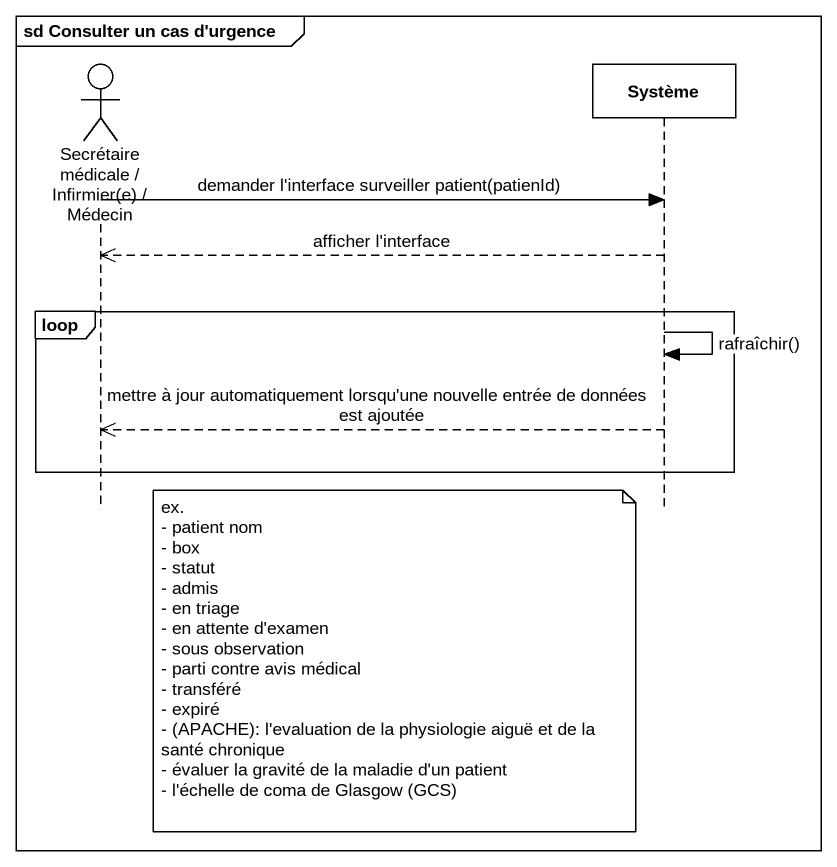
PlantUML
@startuml
mainframe sd Consulter un cas d'urgence
hide footbox
actor "Secrétaire médicale / Infirmier(e) / Médecin" as Secrétaire_médicale
participant Système

Secrétaire_médicale -> Système : demander l'interface surveiller patient(patienId)
Système -->> Secrétaire_médicale : afficher l'interface
loop
  Système -> Système : rafraîchir()
  Système -->> Secrétaire_médicale : mettre à jour automatiquement lorsqu'une nouvelle entrée de données est ajoutée
end
note left of Système
  ex.
  - patient nom
  - box
  - statut
  - admis
  - en triage
  - en attente d'examen
  - sous observation
  - parti contre avis médical
  - transféré
  - expiré
  - (APACHE): l'evaluation de la physiologie aiguë et de la santé chronique
  - évaluer la gravité de la maladie d'un patient
  - l'échelle de coma de Glasgow (GCS)
end note
@enduml
